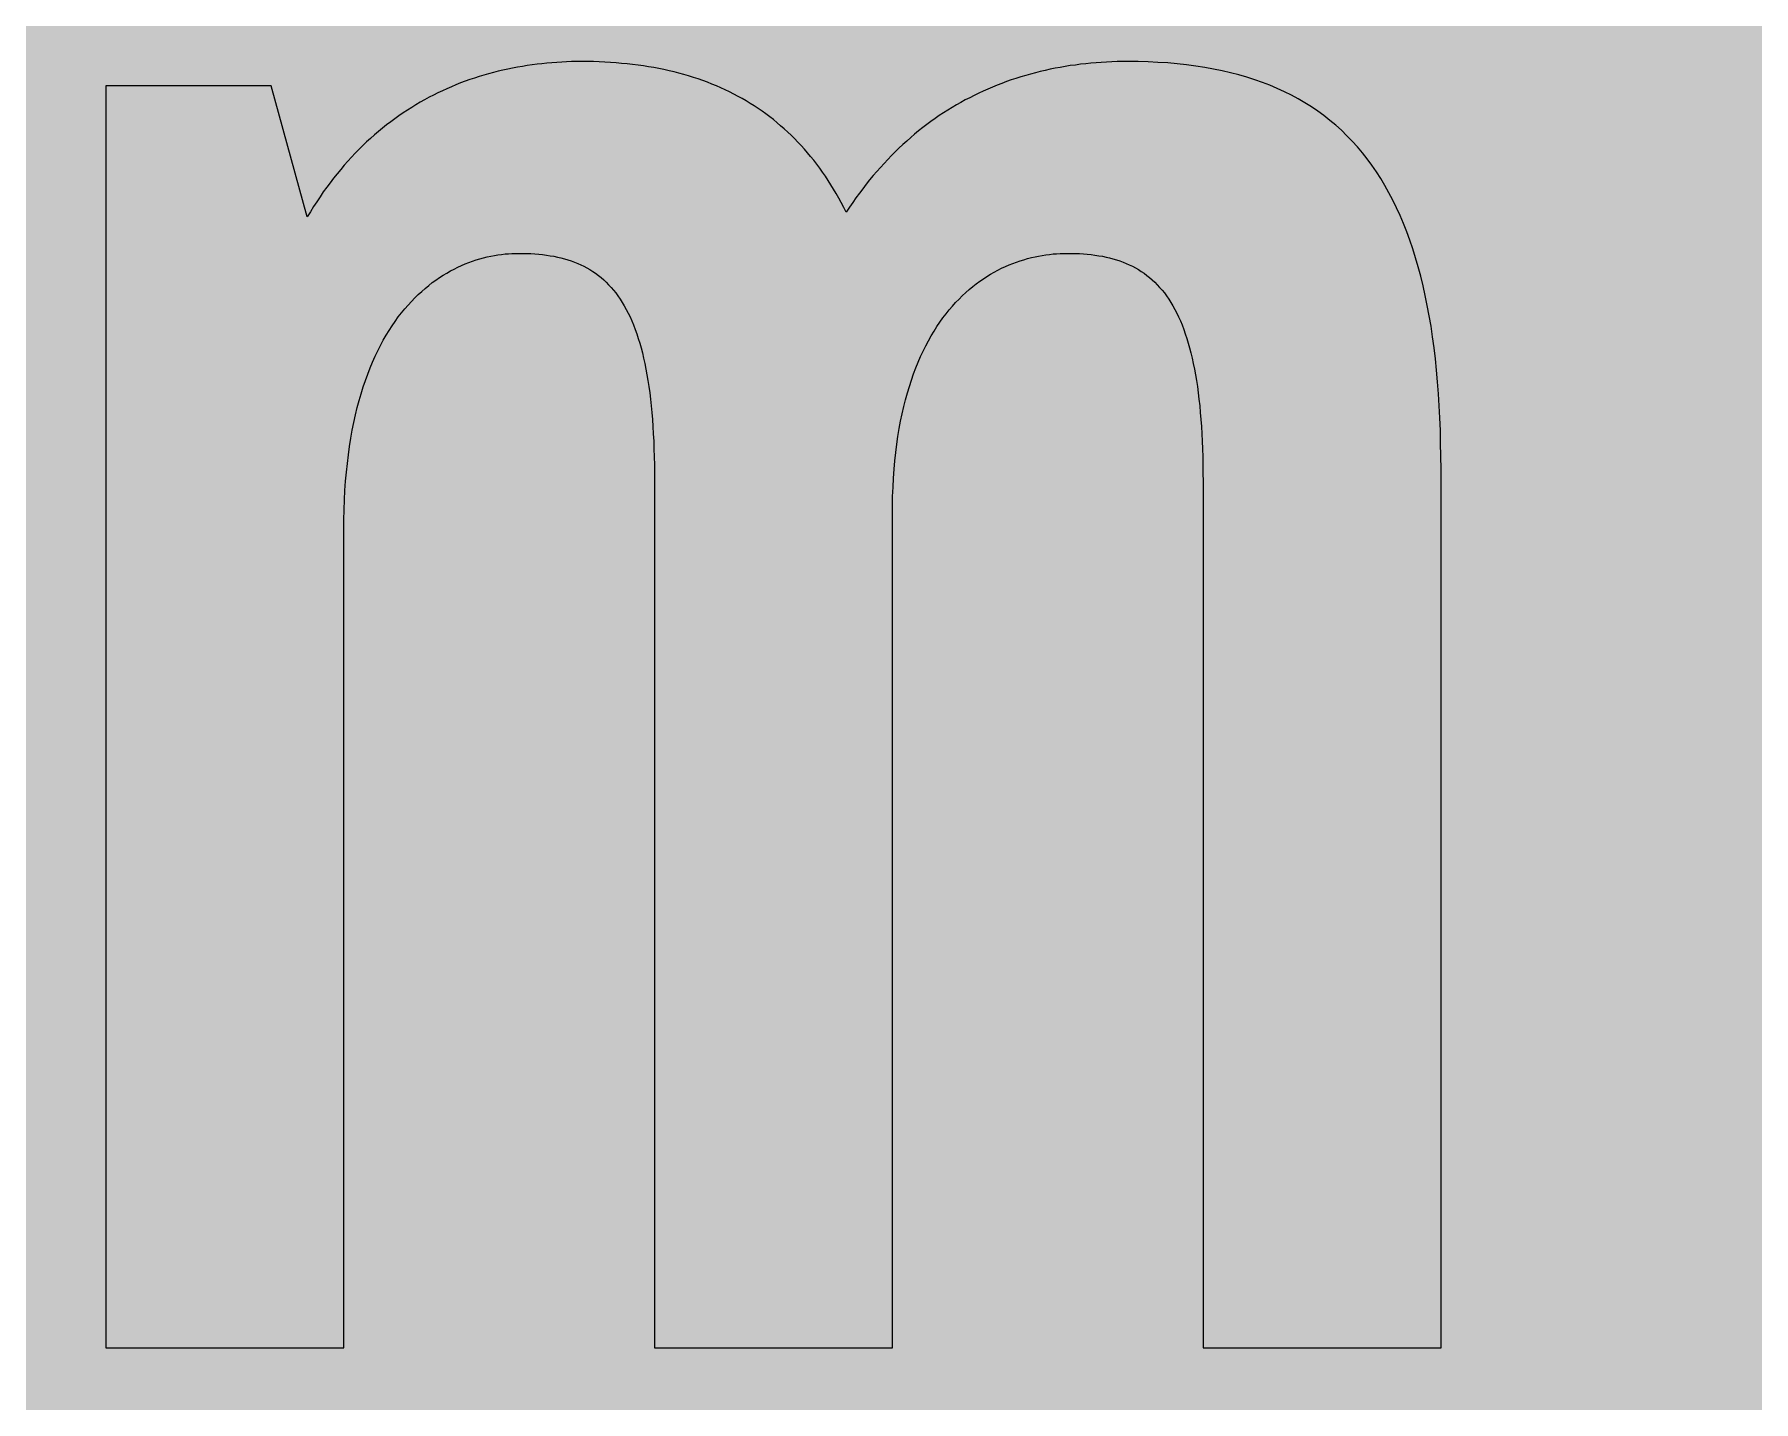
# Model space of a CAD drawing. Header units: millimetres. Extents: x 0 to 423, y 0 to 564.
# Drawn here: x 157.59 to 193.57, y 236.7 to 265.32 of the extents above; entities that cross this region are included whole.
import ezdxf

# ---------------------------------------------------------------- set-up
doc = ezdxf.new("R2010")
doc.units = ezdxf.units.MM

msp = doc.modelspace()

# ---------------------------------------------------------------- hatches: boundary and pattern name
for color, points in [(254, [(21.2189, 0.0537), (20.955, 0.0533), (20.6934, 0.0584), (20.4292, 0.066), (20.1676, 0.0787), (19.906, 0.094), (19.6469, 0.1118), (19.3853, 0.1321), (19.1262, 0.1549), (18.8671, 0.1829), (18.608, 0.2134), (18.349, 0.2464), (18.0924, 0.2845), (17.8359, 0.3251), (17.5793, 0.3683), (17.3253, 0.414), (17.0688, 0.4623), (16.8148, 0.5156), (16.5633, 0.5715), (16.3093, 0.6299), (16.0579, 0.6909), (15.809, 0.7544), (15.56, 0.823), (15.3111, 0.8941), (15.0622, 0.9677), (14.8158, 1.0439), (14.5694, 1.1227), (14.3256, 1.2065), (14.0818, 1.2903), (13.8379, 1.3792), (13.5966, 1.4707), (13.3579, 1.5672), (13.1191, 1.6637), (12.8803, 1.7628), (12.6441, 1.8669), (12.4079, 1.9736), (12.1742, 2.0803), (11.9405, 2.192), (11.7094, 2.3089), (11.4808, 2.4257), (11.2522, 2.5451), (11.0236, 2.6695), (10.7975, 2.794), (10.574, 2.9235), (10.3505, 3.0556), (10.1295, 3.1877), (9.9111, 3.3249), (9.6926, 3.4646), (9.4742, 3.6068), (9.2608, 3.7541), (9.0475, 3.9014), (8.8341, 4.0513), (8.6258, 4.2037), (8.4176, 4.3612), (8.2118, 4.5187), (8.0061, 4.6812), (7.8029, 4.8438), (7.6022, 5.0114), (7.4041, 5.1816), (7.206, 5.3518), (7.0129, 5.527), (6.8174, 5.7048), (6.6269, 5.8826), (6.4389, 6.0655), (6.2509, 6.2509), (6.0655, 6.4389), (5.8852, 6.6269), (5.7048, 6.8174), (5.527, 7.0104), (5.3518, 7.206), (5.1816, 7.4041), (5.0114, 7.6022), (4.8463, 7.8029), (4.6812, 8.0061), (4.5187, 8.2118), (4.3612, 8.4176), (4.2062, 8.6258), (4.0513, 8.8341), (3.9014, 9.0475), (3.7541, 9.2608), (3.6068, 9.4742), (3.4646, 9.6926), (3.3249, 9.9085), (3.1877, 10.1295), (3.0556, 10.3505), (2.9235, 10.574), (2.794, 10.7975), (2.6695, 11.0236), (2.5451, 11.2522), (2.4257, 11.4808), (2.3063, 11.7094), (2.192, 11.9405), (2.0803, 12.1742), (1.971, 12.4079), (1.8669, 12.6441), (1.7628, 12.8803), (1.6637, 13.1191), (1.5646, 13.3579), (1.4707, 13.5966), (1.3792, 13.8379), (1.2903, 14.0818), (1.2065, 14.3256), (1.1227, 14.5694), (1.0439, 14.8158), (0.9652, 15.0622), (0.8915, 15.3111), (0.823, 15.56), (0.7544, 15.809), (0.6883, 16.0604), (0.6274, 16.3119), (0.569, 16.5633), (0.5131, 16.8148), (0.4623, 17.0688), (0.4115, 17.3253), (0.3658, 17.5793), (0.3226, 17.8359), (0.2819, 18.0924), (0.2464, 18.3515), (0.2134, 18.608), (0.1829, 18.8671), (0.1549, 19.1262), (0.1295, 19.3878), (0.1092, 19.6469), (0.0914, 19.9085), (0.0762, 20.1701), (0.066, 20.4318), (0.0584, 20.6934), (0.0533, 20.955), (0.0508, 21.2192), (0.0522, 543.3314), (0.0533, 543.593), (0.0584, 543.8546), (0.066, 544.1188), (0.0762, 544.3804), (0.0914, 544.642), (0.1092, 544.9011), (0.1295, 545.1627), (0.1549, 545.4218), (0.1829, 545.6809), (0.2134, 545.94), (0.2464, 546.1991), (0.2819, 546.4556), (0.3226, 546.7121), (0.3658, 546.9687), (0.4115, 547.2227), (0.4623, 547.4792), (0.5131, 547.7332), (0.569, 547.9847), (0.6274, 548.2387), (0.6883, 548.4876), (0.7544, 548.7391), (0.823, 548.988), (0.8915, 549.2369), (0.9652, 549.4858), (1.0439, 549.7322), (1.1227, 549.9786), (1.2065, 550.2224), (1.2903, 550.4663), (1.3792, 550.7076), (1.4707, 550.9489), (1.5646, 551.1902), (1.6637, 551.4289), (1.7628, 551.6677), (1.8669, 551.9039), (1.971, 552.1401), (2.0803, 552.3738), (2.192, 552.6049), (2.3063, 552.8386), (2.4257, 553.0672), (2.5451, 553.2958), (2.6695, 553.5244), (2.794, 553.7505), (2.9235, 553.974), (3.0556, 554.1975), (3.1877, 554.4185), (3.3249, 554.6369), (3.4646, 554.8554), (3.6068, 555.0738), (3.7541, 555.2872), (3.9014, 555.5005), (4.0513, 555.7114), (4.2062, 555.9222), (4.3612, 556.1305), (4.5187, 556.3362), (4.6812, 556.5419), (4.8463, 556.7451), (5.0114, 556.9458), (5.1816, 557.1439), (5.3518, 557.342), (5.527, 557.5351), (5.7048, 557.7281), (5.8852, 557.9212), (6.0655, 558.1091), (6.2509, 558.2971), (6.4389, 558.4825), (6.6269, 558.6628), (6.8174, 558.8432), (7.0129, 559.021), (7.206, 559.1937), (7.4041, 559.3664), (7.6022, 559.5366), (7.8029, 559.7017), (8.0061, 559.8668), (8.2118, 560.0268), (8.4176, 560.1868), (8.6258, 560.3418), (8.8341, 560.4967), (9.0475, 560.6466), (9.2608, 560.7939), (9.4742, 560.9387), (9.6926, 561.0835), (9.9111, 561.2232), (10.1295, 561.3603), (10.3505, 561.4924), (10.574, 561.6245), (10.7975, 561.754), (11.0236, 561.8785), (11.2522, 562.0029), (11.4808, 562.1223), (11.7094, 562.2392), (11.9405, 562.356), (12.1742, 562.4678), (12.4079, 562.5744), (12.6441, 562.6811), (12.8803, 562.7853), (13.1191, 562.8843), (13.3579, 562.9834), (13.5966, 563.0774), (13.8379, 563.1688), (14.0818, 563.2577), (14.3256, 563.3415), (14.5694, 563.4253), (14.8158, 563.5041), (15.0622, 563.5803), (15.3111, 563.6539), (15.56, 563.7251), (15.809, 563.7936), (16.0579, 563.8571), (16.3093, 563.9206), (16.5633, 563.9791), (16.8148, 564.0349), (17.0688, 564.0857), (17.3253, 564.1365), (17.5793, 564.1823), (17.8359, 564.2254), (18.0924, 564.2635), (18.349, 564.3016), (18.608, 564.3347), (18.8671, 564.3651), (19.1262, 564.3931), (19.3853, 564.4185), (19.6469, 564.4388), (19.906, 564.4566), (20.1676, 564.4718), (20.4292, 564.482), (20.6934, 564.4896), (20.955, 564.4947), (21.2166, 564.4972), (402.2189, 564.4981), (402.4808, 564.4947), (402.7424, 564.4896), (403.0066, 564.482), (403.2682, 564.4718), (403.5298, 564.4566), (403.7889, 564.4388), (404.0505, 564.4185), (404.3096, 564.3931), (404.5687, 564.3651), (404.8277, 564.3347), (405.0868, 564.3016), (405.3434, 564.2635), (405.5999, 564.2254), (405.8564, 564.1823), (406.113, 564.1365), (406.367, 564.0857), (406.621, 564.0349), (406.875, 563.9791), (407.1264, 563.9206), (407.3779, 563.8571), (407.6268, 563.7936), (407.8783, 563.7251), (408.1272, 563.6539), (408.3736, 563.5803), (408.62, 563.5041), (408.8663, 563.4253), (409.1102, 563.3415), (409.354, 563.2577), (409.5979, 563.1688), (409.8392, 563.0774), (410.0805, 562.9834), (410.3192, 562.8843), (410.5554, 562.7853), (410.7942, 562.6811), (411.0279, 562.5744), (411.2616, 562.4678), (411.4952, 562.356), (411.7264, 562.2392), (411.9575, 562.1223), (412.1861, 562.0029), (412.4122, 561.8785), (412.6382, 561.754), (412.8643, 561.6245), (413.0853, 561.4924), (413.3063, 561.3603), (413.5272, 561.2232), (413.7457, 561.0835), (413.9616, 560.9387), (414.1775, 560.7939), (414.3908, 560.6466), (414.6017, 560.4967), (414.8125, 560.3418), (415.0208, 560.1868), (415.2265, 560.0268), (415.4297, 559.8668), (415.6329, 559.7017), (415.8336, 559.5366), (416.0342, 559.3664), (416.2298, 559.1937), (416.4254, 559.021), (416.6184, 558.8432), (416.8089, 558.6628), (416.9994, 558.4825), (417.1848, 558.2971), (417.3703, 558.1091), (417.5531, 557.9212), (417.7335, 557.7281), (417.9087, 557.5351), (418.084, 557.342), (418.2567, 557.1439), (418.4244, 556.9458), (418.592, 556.7451), (418.7546, 556.5419), (418.9171, 556.3362), (419.0746, 556.1305), (419.2321, 555.9222), (419.3845, 555.7114), (419.5369, 555.5005), (419.6842, 555.2872), (419.829, 555.0738), (419.9712, 554.8554), (420.1109, 554.6369), (420.2481, 554.4185), (420.3827, 554.1975), (420.5148, 553.974), (420.6418, 553.7505), (420.7688, 553.5244), (420.8907, 553.2958), (421.0126, 553.0672), (421.1295, 552.8386), (421.2438, 552.6049), (421.3555, 552.3738), (421.4647, 552.1401), (421.5689, 551.9039), (421.673, 551.6677), (421.7746, 551.4289), (421.8711, 551.1902), (421.9651, 550.9489), (422.0566, 550.7076), (422.1455, 550.4663), (422.2318, 550.2224), (422.3131, 549.9786), (422.3918, 549.7322), (422.4706, 549.4858), (422.5442, 549.2369), (422.6128, 548.988), (422.6814, 548.7391), (422.7449, 548.4876), (422.8084, 548.2387), (422.8668, 547.9847), (422.9227, 547.7332), (422.9735, 547.4792), (423.0243, 547.2227), (423.07, 546.9687), (423.1132, 546.7121), (423.1513, 546.4556), (423.1894, 546.1991), (423.2224, 545.94), (423.2529, 545.6809), (423.2808, 545.4218), (423.3037, 545.1627), (423.3266, 544.9011), (423.3443, 544.642), (423.357, 544.3804), (423.3697, 544.1188), (423.3774, 543.8546), (423.3824, 543.593), (423.385, 543.3314), (423.3855, 21.2203), (423.3824, 20.955), (423.3774, 20.6934), (423.3697, 20.4318), (423.357, 20.1701), (423.3443, 19.9085), (423.3266, 19.6469), (423.3037, 19.3878), (423.2808, 19.1262), (423.2529, 18.8671), (423.2224, 18.608), (423.1894, 18.3515), (423.1513, 18.0924), (423.1132, 17.8359), (423.07, 17.5793), (423.0243, 17.3253), (422.9735, 17.0688), (422.9227, 16.8148), (422.8668, 16.5633), (422.8084, 16.3119), (422.7449, 16.0604), (422.6814, 15.809), (422.6128, 15.56), (422.5442, 15.3111), (422.4706, 15.0622), (422.3918, 14.8158), (422.3131, 14.5694), (422.2318, 14.3256), (422.1455, 14.0818), (422.0566, 13.8379), (421.9651, 13.5966), (421.8711, 13.3579), (421.7746, 13.1191), (421.673, 12.8803), (421.5689, 12.6441), (421.4647, 12.4079), (421.3555, 12.1742), (421.2438, 11.9405), (421.1295, 11.7094), (421.0126, 11.4808), (420.8907, 11.2522), (420.7688, 11.0236), (420.6418, 10.7975), (420.5148, 10.574), (420.3827, 10.3505), (420.2481, 10.1295), (420.1109, 9.9085), (419.9712, 9.6926), (419.829, 9.4742), (419.6842, 9.2608), (419.5369, 9.0475), (419.3845, 8.8341), (419.2321, 8.6258), (419.0746, 8.4176), (418.9171, 8.2118), (418.7546, 8.0061), (418.592, 7.8029), (418.4244, 7.6022), (418.2567, 7.4041), (418.084, 7.206), (417.9087, 7.0104), (417.7335, 6.8174), (417.5531, 6.6269), (417.3703, 6.4389), (417.1848, 6.2509), (416.9994, 6.0655), (416.8089, 5.8826), (416.6184, 5.7048), (416.4254, 5.527), (416.2298, 5.3518), (416.0342, 5.1816), (415.8336, 5.0114), (415.6329, 4.8438), (415.4297, 4.6812), (415.2265, 4.5187), (415.0208, 4.3612), (414.8125, 4.2037), (414.6017, 4.0513), (414.3908, 3.9014), (414.1775, 3.7541), (413.9616, 3.6068), (413.7457, 3.4646), (413.5272, 3.3249), (413.3063, 3.1877), (413.0853, 3.0556), (412.8643, 2.9235), (412.6382, 2.794), (412.4122, 2.6695), (412.1861, 2.5451), (411.9575, 2.4257), (411.7264, 2.3089), (411.4952, 2.192), (411.2616, 2.0803), (411.0279, 1.9736), (410.7942, 1.8669), (410.5554, 1.7628), (410.3192, 1.6637), (410.0805, 1.5672), (409.8392, 1.4707), (409.5979, 1.3792), (409.354, 1.2903), (409.1102, 1.2065), (408.8663, 1.1227), (408.62, 1.0439), (408.3736, 0.9677), (408.1272, 0.8941), (407.8783, 0.823), (407.6268, 0.7544), (407.3779, 0.6909), (407.1264, 0.6299), (406.875, 0.5715), (406.621, 0.5156), (406.367, 0.4623), (406.113, 0.414), (405.8564, 0.3683), (405.5999, 0.3251), (405.3434, 0.2845), (405.0868, 0.2464), (404.8277, 0.2134), (404.5687, 0.1829), (404.3096, 0.1549), (404.0505, 0.1321), (403.7889, 0.1118), (403.5298, 0.094), (403.2682, 0.0787), (403.0066, 0.066), (402.7424, 0.0584), (402.4808, 0.0533), (402.2166, 0.0533)]), (254, [(236.4133, 271.6925), (236.4054, 272.7427), (236.3851, 273.7942), (236.3546, 274.8432), (236.3089, 275.8897), (236.2505, 276.9337), (236.1794, 277.9776), (236.0955, 279.019), (235.999, 280.0579), (235.8873, 281.0967), (235.7653, 282.1305), (235.6307, 283.1643), (235.4834, 284.193), (235.3234, 285.2217), (235.1532, 286.2453), (234.9678, 287.2664), (234.7697, 288.2849), (234.5614, 289.3009), (234.3379, 290.3144), (234.1042, 291.3228), (233.8578, 292.3286), (233.6013, 293.3294), (233.3295, 294.3276), (233.0475, 295.3233), (232.7529, 296.3139), (232.4456, 297.3019), (232.1281, 298.2849), (231.7979, 299.2628), (231.455, 300.2382), (231.0994, 301.2084), (230.7336, 302.1736), (230.3577, 303.1338), (229.9665, 304.0913), (229.5652, 305.0413), (229.1537, 305.9887), (228.7295, 306.9311), (228.2952, 307.8658), (227.8482, 308.798), (227.3884, 309.7251), (226.9185, 310.6445), (226.4385, 311.5589), (225.9457, 312.4683), (225.4428, 313.3725), (224.9272, 314.2691), (224.4014, 315.1607), (223.8654, 316.0446), (223.3168, 316.9234), (222.758, 317.7972), (222.1865, 318.6633), (221.6074, 319.5244), (221.0156, 320.3753), (220.411, 321.2236), (219.7989, 322.0618), (219.1741, 322.895), (218.5391, 323.7205), (217.8939, 324.5383), (217.2386, 325.3486), (216.5731, 326.1512), (215.8949, 326.9488), (215.2066, 327.7362), (214.5081, 328.516), (213.802, 329.2881), (213.0831, 330.0527), (212.3542, 330.8096), (211.615, 331.5589), (210.8657, 332.298), (210.1088, 333.027), (209.3443, 333.7458), (208.5721, 334.4545), (207.7923, 335.1505), (207.0024, 335.8388), (206.2074, 336.517), (205.4047, 337.1825), (204.5945, 337.8378), (203.7766, 338.4855), (202.9511, 339.1179), (202.118, 339.7428), (201.2772, 340.3575), (200.4314, 340.9594), (199.578, 341.5513), (198.7194, 342.1329), (197.8533, 342.7019), (196.9795, 343.2607), (196.1007, 343.8093), (195.2168, 344.3453), (194.3252, 344.871), (193.4261, 345.3867), (192.5244, 345.8896), (191.6151, 346.3823), (190.7007, 346.8649), (189.7786, 347.3348), (188.8541, 347.792), (187.9219, 348.2391), (186.9872, 348.676), (186.0448, 349.0976), (185.0974, 349.5116), (184.1475, 349.9129), (183.1899, 350.3016), (182.2298, 350.68), (181.2646, 351.0458), (180.2943, 351.3988), (179.3189, 351.7417), (178.341, 352.0719), (177.358, 352.392), (176.37, 352.6968), (175.3794, 352.9914), (174.3837, 353.2759), (173.3855, 353.5451), (172.3822, 353.8042), (171.3789, 354.0506), (170.368, 354.2843), (169.357, 354.5053), (168.341, 354.7161), (167.3225, 354.9142), (166.2989, 355.0971), (165.2753, 355.2698), (164.2491, 355.4298), (163.2179, 355.5771), (162.1866, 355.7118), (161.1503, 355.8337), (160.114, 355.9429), (159.0751, 356.0394), (158.0337, 356.1232), (156.9898, 356.1944), (155.9433, 356.2528), (154.8968, 356.2985), (153.8478, 356.3315), (152.7962, 356.3518), (151.7447, 356.3569), (150.6931, 356.3518), (149.6441, 356.3315), (148.5951, 356.2985), (147.5461, 356.2528), (146.5021, 356.1944), (145.4582, 356.1232), (144.4168, 356.0394), (143.3779, 355.9429), (142.3416, 355.8337), (141.3053, 355.7118), (140.274, 355.5771), (139.2428, 355.4298), (138.2166, 355.2698), (137.1905, 355.0971), (136.1694, 354.9142), (135.1509, 354.7161), (134.1349, 354.5053), (133.1239, 354.2843), (132.1156, 354.0506), (131.1097, 353.8042), (130.1064, 353.5451), (129.1082, 353.2759), (128.1125, 352.9914), (127.1219, 352.6968), (126.1364, 352.392), (125.1534, 352.0719), (124.173, 351.7417), (123.2002, 351.3988), (122.2299, 351.0458), (121.2621, 350.68), (120.302, 350.3016), (119.347, 349.9129), (118.3945, 349.5116), (117.4471, 349.0976), (116.5073, 348.676), (115.57, 348.2391), (114.6378, 347.792), (113.7133, 347.3348), (112.7912, 346.8649), (111.8768, 346.3823), (110.9675, 345.8896), (110.0658, 345.3867), (109.1667, 344.871), (108.2777, 344.3453), (107.3912, 343.8093), (106.5124, 343.2607), (105.6386, 342.7019), (104.7725, 342.1329), (103.9139, 341.5513), (103.0605, 340.9594), (102.2147, 340.3575), (101.3739, 339.7428), (100.5434, 339.1179), (99.7179, 338.4855), (98.9, 337.8378), (98.0872, 337.1825), (97.2845, 336.517), (96.4895, 335.8388), (95.6996, 335.1505), (94.9198, 334.4545), (94.1476, 333.7458), (93.3831, 333.027), (92.6262, 332.298), (91.8769, 331.5589), (91.1377, 330.8096), (90.4088, 330.0527), (89.6925, 329.2881), (88.9838, 328.516), (88.2853, 327.7362), (87.597, 326.9488), (86.9213, 326.1512), (86.2533, 325.3486), (85.598, 324.5383), (84.9528, 323.7205), (84.3178, 322.895), (83.693, 322.0618), (83.0809, 321.2236), (82.4763, 320.3753), (81.8845, 319.5244), (81.3054, 318.6633), (80.7339, 317.7972), (80.1751, 316.9234), (79.6265, 316.0446), (79.0905, 315.1607), (78.5647, 314.2691), (78.0491, 313.3725), (77.5462, 312.4683), (77.0534, 311.5589), (76.5734, 310.6445), (76.1035, 309.7251), (75.6437, 308.798), (75.1967, 307.8658), (74.7624, 306.9311), (74.3382, 305.9887), (73.9242, 305.0413), (73.5254, 304.0913), (73.1342, 303.1338), (72.7583, 302.1736), (72.3925, 301.2084), (72.0369, 300.2382), (71.694, 299.2628), (71.3638, 298.2849), (71.0463, 297.3019), (70.739, 296.3139), (70.4444, 295.3233), (70.1624, 294.3276), (69.8906, 293.3294), (69.6316, 292.3286), (69.3852, 291.3228), (69.1515, 290.3144), (68.9305, 289.3009), (68.7197, 288.2849), (68.5241, 287.2664), (68.3387, 286.2453), (68.166, 285.2217), (68.006, 284.193), (67.8586, 283.1643), (67.724, 282.1305), (67.6021, 281.0967), (67.4929, 280.0579), (67.3964, 279.019), (67.3125, 277.9776), (67.2414, 276.9337), (67.183, 275.8897), (67.1373, 274.8432), (67.1043, 273.7942), (67.0865, 272.7427), (67.0789, 271.6911), (67.0865, 270.6395), (67.1043, 269.588), (67.1373, 268.539), (67.183, 267.4925), (67.2414, 266.4485), (67.3125, 265.4046), (67.3964, 264.3632), (67.4929, 263.3218), (67.6021, 262.2855), (67.724, 261.2517), (67.8586, 260.2179), (68.006, 259.1892), (68.166, 258.1605), (68.3387, 257.1369), (68.5241, 256.1158), (68.7197, 255.0973), (68.9305, 254.0813), (69.1515, 253.0678), (69.3852, 252.0594), (69.6316, 251.0536), (69.8906, 250.0503), (70.1624, 249.0521), (70.4444, 248.0589), (70.739, 247.0658), (71.0463, 246.0803), (71.3638, 245.0973), (71.694, 244.1169), (72.0369, 243.144), (72.3925, 242.1738), (72.7583, 241.2086), (73.1342, 240.2459), (73.5254, 239.2909), (73.9242, 238.3384), (74.3382, 237.3909), (74.7624, 236.4511), (75.1967, 235.5139), (75.6437, 234.5817), (76.1035, 233.6571), (76.5734, 232.7377), (77.0534, 231.8207), (77.5462, 230.9139), (78.0491, 230.0097), (78.5647, 229.1131), (79.0905, 228.2215), (79.6265, 227.3351), (80.1751, 226.4562), (80.7339, 225.5825), (81.3054, 224.7163), (81.8845, 223.8578), (82.4763, 223.0044), (83.0809, 222.1586), (83.693, 221.3178), (84.3178, 220.4872), (84.9528, 219.6617), (85.598, 218.8439), (86.2533, 218.0336), (86.9213, 217.2284), (87.597, 216.4334), (88.2853, 215.646), (88.9838, 214.8637), (89.6925, 214.0915), (90.4088, 213.327), (91.1377, 212.5701), (91.8769, 211.8233), (92.6262, 211.0842), (93.3831, 210.3552), (94.1476, 209.6364), (94.9198, 208.9277), (95.6996, 208.2292), (96.4895, 207.5409), (97.2845, 206.8652), (98.0872, 206.1972), (98.9, 205.5419), (99.7179, 204.8967), (100.5434, 204.2617), (101.3739, 203.6369), (102.2147, 203.0247), (103.0605, 202.4228), (103.9139, 201.8309), (104.7725, 201.2493), (105.6386, 200.6803), (106.5124, 200.1215), (107.3912, 199.5729), (108.2777, 199.0344), (109.1667, 198.5086), (110.0658, 197.9955), (110.9675, 197.4901), (111.8768, 196.9999), (112.7912, 196.5173), (113.7133, 196.0474), (114.6378, 195.5902), (115.57, 195.1431), (116.5073, 194.7062), (117.4471, 194.2821), (118.3945, 193.8706), (119.347, 193.4693), (120.302, 193.0806), (121.2621, 192.7022), (122.2299, 192.3364), (123.2002, 191.9834), (124.173, 191.6405), (125.1534, 191.3103), (126.1364, 190.9902), (127.1219, 190.6854), (128.1125, 190.3908), (129.1082, 190.1063), (130.1064, 189.8371), (131.1097, 189.578), (132.1156, 189.3316), (133.1239, 189.0979), (134.1349, 188.8769), (135.1509, 188.6661), (136.1694, 188.4705), (137.1905, 188.2851), (138.2166, 188.1124), (139.2428, 187.9524), (140.274, 187.8051), (141.3053, 187.6704), (142.3416, 187.5485), (143.3779, 187.4393), (144.4168, 187.3428), (145.4582, 187.259), (146.5021, 187.1878), (147.5461, 187.1294), (148.5951, 187.0837), (149.6441, 187.0507), (150.6931, 187.0304), (151.7447, 187.0253), (152.7962, 187.0304), (153.8478, 187.0507), (154.8968, 187.0837), (155.9433, 187.1294), (156.9898, 187.1878), (158.0337, 187.259), (159.0751, 187.3428), (160.114, 187.4393), (161.1503, 187.5485), (162.1866, 187.6704), (163.2179, 187.8051), (164.2491, 187.9524), (165.2753, 188.1124), (166.2989, 188.2851), (167.3225, 188.4705), (168.341, 188.6661), (169.357, 188.8769), (170.368, 189.0979), (171.3789, 189.3316), (172.3822, 189.578), (173.3855, 189.8371), (174.3837, 190.1063), (175.3794, 190.3908), (176.37, 190.6854), (177.358, 190.9902), (178.341, 191.3103), (179.3189, 191.6405), (180.2943, 191.9834), (181.2646, 192.3364), (182.2298, 192.7022), (183.1899, 193.0806), (184.1475, 193.4693), (185.0974, 193.8706), (186.0448, 194.2821), (186.9872, 194.7062), (187.9219, 195.1431), (188.8541, 195.5902), (189.7786, 196.0474), (190.7007, 196.5173), (191.6151, 196.9999), (192.5244, 197.4901), (193.4261, 197.9955), (194.3252, 198.5086), (195.2168, 199.0344), (196.1007, 199.5729), (196.9795, 200.1215), (197.8533, 200.6803), (198.7194, 201.2493), (199.578, 201.8309), (200.4314, 202.4228), (201.2772, 203.0247), (202.118, 203.6369), (202.9511, 204.2617), (203.7766, 204.8967), (204.5945, 205.5419), (205.4047, 206.1972), (206.2074, 206.8652), (207.0024, 207.5409), (207.7923, 208.2292), (208.5721, 208.9277), (209.3443, 209.6364), (210.1088, 210.3552), (210.8657, 211.0842), (211.615, 211.8233), (212.3542, 212.5701), (213.0831, 213.327), (213.802, 214.0915), (214.5081, 214.8637), (215.2066, 215.646), (215.8949, 216.4334), (216.5731, 217.2284), (217.2386, 218.0336), (217.8939, 218.8439), (218.5391, 219.6617), (219.1741, 220.4872), (219.7989, 221.3178), (220.411, 222.1586), (221.0156, 223.0044), (221.6074, 223.8578), (222.1865, 224.7163), (222.758, 225.5825), (223.3168, 226.4562), (223.8654, 227.3351), (224.4014, 228.2215), (224.9272, 229.1131), (225.4428, 230.0097), (225.9457, 230.9139), (226.4385, 231.8207), (226.9185, 232.7377), (227.3884, 233.6571), (227.8482, 234.5817), (228.2952, 235.5139), (228.7295, 236.4511), (229.1537, 237.3909), (229.5652, 238.3384), (229.9665, 239.2909), (230.3577, 240.2459), (230.7336, 241.2086), (231.0994, 242.1738), (231.455, 243.144), (231.7979, 244.1169), (232.1281, 245.0973), (232.4456, 246.0803), (232.7529, 247.0658), (233.0475, 248.0589), (233.3295, 249.0521), (233.6013, 250.0503), (233.8578, 251.0536), (234.1042, 252.0594), (234.3379, 253.0678), (234.5614, 254.0813), (234.7697, 255.0973), (234.9678, 256.1158), (235.1532, 257.1369), (235.3234, 258.1605), (235.4834, 259.1892), (235.6307, 260.2179), (235.7653, 261.2517), (235.8873, 262.2855), (235.999, 263.3218), (236.0955, 264.3632), (236.1794, 265.4046), (236.2505, 266.4485), (236.3089, 267.4925), (236.3546, 268.539), (236.3851, 269.588), (236.4054, 270.6395), (236.413, 271.6911)]), (59, [(175.544, 237.8259), (175.544, 255.2496), (175.5445, 255.4503), (175.5496, 255.6485), (175.5572, 255.8415), (175.5673, 256.0295), (175.58, 256.2149), (175.5978, 256.3927), (175.6156, 256.5679), (175.6385, 256.7381), (175.6613, 256.9032), (175.6893, 257.0658), (175.7172, 257.2233), (175.7502, 257.3757), (175.7832, 257.5255), (175.8213, 257.6703), (175.8594, 257.8125), (175.9001, 257.9472), (175.9433, 258.0818), (175.989, 258.2113), (176.0347, 258.3358), (176.083, 258.4552), (176.1338, 258.5745), (176.1871, 258.6863), (176.243, 258.7981), (176.2989, 258.9047), (176.3547, 259.0063), (176.4157, 259.1054), (176.4767, 259.2019), (176.5376, 259.2934), (176.6011, 259.3823), (176.6672, 259.4686), (176.7332, 259.5499), (176.7992, 259.6286), (176.8678, 259.7048), (176.9389, 259.7785), (177.0075, 259.8471), (177.0786, 259.9131), (177.1523, 259.9766), (177.226, 260.0376), (177.2996, 260.096), (177.3733, 260.1493), (177.4495, 260.2027), (177.5231, 260.2509), (177.5993, 260.2992), (177.6755, 260.3424), (177.7543, 260.383), (177.8305, 260.4211), (177.9092, 260.4567), (177.9854, 260.4922), (178.0642, 260.5227), (178.1404, 260.5507), (178.2191, 260.5786), (178.2978, 260.6015), (178.374, 260.6243), (178.4528, 260.6446), (178.529, 260.6624), (178.6052, 260.6777), (178.6814, 260.6904), (178.7576, 260.7031), (178.8338, 260.7132), (178.9074, 260.7208), (178.9811, 260.7259), (179.0548, 260.731), (179.1284, 260.7335), (179.1995, 260.7335), (179.2884, 260.7335), (179.3748, 260.731), (179.4586, 260.7285), (179.5424, 260.7234), (179.6237, 260.7158), (179.705, 260.7081), (179.7837, 260.698), (179.8625, 260.6853), (179.9387, 260.6726), (180.0149, 260.6573), (180.0885, 260.6396), (180.1597, 260.6192), (180.2333, 260.5989), (180.3019, 260.5761), (180.3705, 260.5507), (180.4391, 260.5253), (180.5026, 260.4948), (180.5686, 260.4643), (180.6321, 260.4313), (180.6931, 260.3932), (180.754, 260.3551), (180.8124, 260.317), (180.8709, 260.2738), (180.9267, 260.2281), (180.9826, 260.1798), (181.036, 260.1316), (181.0868, 260.0782), (181.1376, 260.0223), (181.1884, 259.9665), (181.2366, 259.9055), (181.2823, 259.842), (181.3281, 259.776), (181.3712, 259.7074), (181.4144, 259.6363), (181.4551, 259.5601), (181.4957, 259.4839), (181.5338, 259.4026), (181.5719, 259.3213), (181.6075, 259.2349), (181.6405, 259.1435), (181.6735, 259.0521), (181.7065, 258.9555), (181.7345, 258.8565), (181.7649, 258.7549), (181.7929, 258.6507), (181.8183, 258.5415), (181.8411, 258.4298), (181.8665, 258.3129), (181.8869, 258.1935), (181.9072, 258.0716), (181.9275, 257.9446), (181.9453, 257.8151), (181.9605, 257.6805), (181.9758, 257.5433), (181.9885, 257.4036), (182.0012, 257.2588), (182.0113, 257.109), (182.0215, 256.9566), (182.0291, 256.8016), (182.0342, 256.6416), (182.0393, 256.4765), (182.0418, 256.3089), (182.0443, 256.1361), (182.0469, 255.9583), (182.0471, 237.8259), (187.0258, 237.8259), (187.0258, 256.2144), (187.0227, 256.4892), (187.0177, 256.761), (187.0126, 257.0277), (187.0024, 257.2893), (186.9897, 257.5458), (186.9719, 257.7973), (186.9542, 258.0437), (186.9313, 258.2875), (186.9084, 258.5237), (186.8805, 258.7574), (186.85, 258.986), (186.817, 259.2095), (186.7789, 259.428), (186.7383, 259.6413), (186.6976, 259.8496), (186.6494, 260.0554), (186.6011, 260.2535), (186.5503, 260.4491), (186.4944, 260.6396), (186.436, 260.8275), (186.375, 261.0079), (186.309, 261.1857), (186.2404, 261.3584), (186.1693, 261.526), (186.0956, 261.6886), (186.0169, 261.8486), (185.9356, 262.0035), (185.8518, 262.1534), (185.7629, 262.2982), (185.674, 262.4404), (185.5775, 262.5776), (185.481, 262.7097), (185.3794, 262.8392), (185.2752, 262.9611), (185.166, 263.0805), (185.0568, 263.1973), (184.9399, 263.3091), (184.8231, 263.4158), (184.7012, 263.5174), (184.5767, 263.6164), (184.4472, 263.7104), (184.3151, 263.7993), (184.1779, 263.8857), (184.0382, 263.967), (183.896, 264.0432), (183.7487, 264.1168), (183.5988, 264.1854), (183.4439, 264.2514), (183.2864, 264.3124), (183.1264, 264.3683), (182.9613, 264.4216), (182.7911, 264.4699), (182.6184, 264.5156), (182.4431, 264.5562), (182.2628, 264.5918), (182.0799, 264.6248), (181.8919, 264.6553), (181.7014, 264.6807), (181.5059, 264.701), (181.3052, 264.7188), (181.102, 264.7315), (180.8963, 264.7417), (180.6854, 264.7467), (180.4695, 264.7493), (180.3578, 264.7467), (180.2486, 264.7467), (180.1368, 264.7417), (180.0276, 264.7366), (179.9158, 264.7315), (179.8066, 264.7239), (179.6974, 264.7137), (179.5907, 264.7036), (179.4815, 264.6909), (179.3748, 264.6756), (179.2681, 264.6629), (179.1614, 264.6451), (179.0573, 264.6274), (178.9506, 264.607), (178.8465, 264.5867), (178.7423, 264.5639), (178.6382, 264.5385), (178.5366, 264.5131), (178.435, 264.4877), (178.3334, 264.4572), (178.2318, 264.4267), (178.1302, 264.3962), (178.0311, 264.3632), (177.9321, 264.3276), (177.833, 264.2921), (177.7365, 264.254), (177.6374, 264.2133), (177.5409, 264.1727), (177.4469, 264.1295), (177.3504, 264.0863), (177.2564, 264.0406), (177.1625, 263.9924), (177.0685, 263.9441), (176.977, 263.8933), (176.8856, 263.84), (176.7942, 263.7866), (176.7027, 263.7307), (176.6138, 263.6749), (176.5249, 263.6164), (176.4386, 263.5555), (176.3497, 263.492), (176.2633, 263.4285), (176.1795, 263.365), (176.0931, 263.2964), (176.0093, 263.2278), (175.928, 263.1567), (175.8442, 263.0856), (175.7629, 263.0119), (175.6816, 262.9357), (175.6029, 262.8595), (175.5242, 262.7808), (175.4454, 262.6995), (175.3692, 262.6182), (175.293, 262.5344), (175.2168, 262.448), (175.1406, 262.3617), (175.067, 262.2728), (174.9958, 262.1813), (174.9222, 262.0874), (174.8536, 261.9934), (174.7825, 261.8969), (174.7139, 261.8003), (174.6453, 261.6987), (174.5793, 261.5971), (174.5285, 261.6962), (174.4751, 261.7953), (174.4243, 261.8918), (174.3685, 261.9858), (174.3151, 262.0772), (174.2592, 262.1686), (174.2008, 262.2575), (174.1424, 262.3464), (174.084, 262.4328), (174.023, 262.5166), (173.9595, 262.6004), (173.8986, 262.6817), (173.8325, 262.7605), (173.769, 262.8392), (173.703, 262.9154), (173.6344, 262.9916), (173.5658, 263.0627), (173.4972, 263.1364), (173.4261, 263.205), (173.3525, 263.2735), (173.2813, 263.3421), (173.2051, 263.4056), (173.1315, 263.4691), (173.0527, 263.5326), (172.9765, 263.5936), (172.8978, 263.652), (172.8165, 263.7104), (172.7352, 263.7663), (172.654, 263.8196), (172.5701, 263.873), (172.4863, 263.9238), (172.4, 263.9746), (172.3136, 264.0203), (172.2247, 264.0686), (172.1358, 264.1117), (172.0444, 264.1575), (171.9529, 264.1981), (171.8615, 264.2387), (171.7675, 264.2768), (171.6735, 264.3149), (171.577, 264.3505), (171.4779, 264.3835), (171.3814, 264.4165), (171.2798, 264.447), (171.1808, 264.4775), (171.0766, 264.5054), (170.975, 264.5308), (170.8709, 264.5562), (170.7642, 264.5791), (170.6575, 264.602), (170.5508, 264.6223), (170.4416, 264.6401), (170.3324, 264.6578), (170.2206, 264.6731), (170.1063, 264.6883), (169.9946, 264.701), (169.8777, 264.7112), (169.7634, 264.7213), (169.6466, 264.729), (169.5272, 264.7366), (169.4078, 264.7417), (169.2859, 264.7467), (169.164, 264.7467), (169.0421, 264.7493), (168.9379, 264.7467), (168.8313, 264.7467), (168.7271, 264.7417), (168.623, 264.7366), (168.5188, 264.7315), (168.4147, 264.7239), (168.3131, 264.7163), (168.209, 264.7036), (168.1074, 264.6934), (168.0032, 264.6807), (167.9016, 264.6655), (167.8, 264.6477), (167.6984, 264.6299), (167.5968, 264.6121), (167.4952, 264.5918), (167.3936, 264.5689), (167.2946, 264.5461), (167.193, 264.5207), (167.0939, 264.4927), (166.9948, 264.4648), (166.8958, 264.4343), (166.7993, 264.4038), (166.7002, 264.3708), (166.6037, 264.3353), (166.5072, 264.2997), (166.4106, 264.2616), (166.3167, 264.221), (166.2201, 264.1803), (166.1262, 264.1371), (166.0322, 264.094), (165.9382, 264.0457), (165.8468, 264), (165.7553, 263.9492), (165.6639, 263.8984), (165.5724, 263.845), (165.4835, 263.7892), (165.3946, 263.7333), (165.3057, 263.6749), (165.2168, 263.6139), (165.1305, 263.5529), (165.0441, 263.4894), (164.9578, 263.4234), (164.8739, 263.3548), (164.7901, 263.2862), (164.7063, 263.2151), (164.6225, 263.1415), (164.5412, 263.0678), (164.4625, 262.9916), (164.3812, 262.9129), (164.3024, 262.8316), (164.2237, 262.7478), (164.1475, 262.6639), (164.0713, 262.5776), (163.9976, 262.4887), (163.9214, 262.3998), (163.8478, 262.3083), (163.7767, 262.2118), (163.7055, 262.1178), (163.6344, 262.0188), (163.5658, 261.9172), (163.4973, 261.8156), (163.4312, 261.7114), (163.3652, 261.6048), (163.2991, 261.4955), (162.5395, 264.2411), (159.0848, 264.2411), (159.0848, 237.8259), (164.0639, 237.8259), (164.0639, 254.9451), (164.0637, 255.1582), (164.0688, 255.3665), (164.0764, 255.5723), (164.0865, 255.7704), (164.1018, 255.966), (164.117, 256.1539), (164.1373, 256.3393), (164.1602, 256.5197), (164.1831, 256.6949), (164.211, 256.8651), (164.2415, 257.0328), (164.2745, 257.1953), (164.3075, 257.3528), (164.3456, 257.5052), (164.3863, 257.6551), (164.4269, 257.7973), (164.4701, 257.9395), (164.5158, 258.0742), (164.5641, 258.2062), (164.6149, 258.3358), (164.6657, 258.4577), (164.719, 258.5796), (164.7749, 258.6939), (164.8308, 258.8082), (164.8892, 258.9149), (164.9501, 259.019), (165.0111, 259.1206), (165.0746, 259.2172), (165.1381, 259.3111), (165.2041, 259.4026), (165.2702, 259.4889), (165.3388, 259.5728), (165.4073, 259.6515), (165.4785, 259.7277), (165.5496, 259.8014), (165.6207, 259.8725), (165.6944, 259.9385), (165.7655, 260.002), (165.8417, 260.063), (165.9153, 260.1214), (165.9915, 260.1747), (166.0652, 260.2281), (166.1414, 260.2763), (166.2176, 260.3221), (166.2963, 260.3652), (166.3725, 260.4059), (166.4487, 260.444), (166.5275, 260.4795), (166.6037, 260.5126), (166.6824, 260.543), (166.7586, 260.571), (166.8348, 260.5964), (166.911, 260.6192), (166.9872, 260.6396), (167.0634, 260.6599), (167.1396, 260.6751), (167.2158, 260.6904), (167.2895, 260.7005), (167.3631, 260.7107), (167.4368, 260.7208), (167.5079, 260.7259), (167.579, 260.731), (167.6502, 260.7335), (167.7187, 260.7335), (167.8076, 260.7335), (167.894, 260.731), (167.9778, 260.7285), (168.0616, 260.7234), (168.1429, 260.7158), (168.2242, 260.7081), (168.3029, 260.698), (168.3817, 260.6853), (168.4579, 260.6726), (168.5341, 260.6573), (168.6077, 260.6396), (168.6814, 260.6192), (168.7525, 260.5989), (168.8211, 260.5761), (168.8897, 260.5507), (168.9583, 260.5253), (169.0243, 260.4948), (169.0878, 260.4643), (169.1513, 260.4313), (169.2123, 260.3932), (169.2732, 260.3551), (169.3316, 260.317), (169.3901, 260.2738), (169.4459, 260.2281), (169.5018, 260.1798), (169.5552, 260.1316), (169.606, 260.0782), (169.6568, 260.0223), (169.7076, 259.9665), (169.7558, 259.9055), (169.8015, 259.842), (169.8473, 259.776), (169.8904, 259.7074), (169.9336, 259.6363), (169.9743, 259.5601), (170.0149, 259.4839), (170.053, 259.4026), (170.0911, 259.3213), (170.1267, 259.2349), (170.1597, 259.1435), (170.1927, 259.0521), (170.2257, 258.9555), (170.2562, 258.8565), (170.2841, 258.7549), (170.3121, 258.6507), (170.3375, 258.5415), (170.3629, 258.4298), (170.3857, 258.3129), (170.4061, 258.1935), (170.4264, 258.0716), (170.4467, 257.9446), (170.4645, 257.8151), (170.4797, 257.6805), (170.495, 257.5433), (170.5077, 257.4036), (170.5204, 257.2588), (170.5305, 257.109), (170.5407, 256.9566), (170.5483, 256.8016), (170.5534, 256.6416), (170.5585, 256.4765), (170.5635, 256.3089), (170.5635, 256.1361), (170.5661, 255.9583), (170.5666, 237.8259)])]:
    msp.add_hatch(color=color).paths.add_polyline_path(points)

# ---------------------------------------------------------------- linework, layer by layer
at = {"color": 59}
msp.add_lwpolyline([(175.544, 237.8259), (175.544, 255.2496), (175.5445, 255.4503), (175.5496, 255.6485), (175.5572, 255.8415), (175.5673, 256.0295), (175.58, 256.2149), (175.5978, 256.3927), (175.6156, 256.5679), (175.6385, 256.7381), (175.6613, 256.9032), (175.6893, 257.0658), (175.7172, 257.2233), (175.7502, 257.3757), (175.7832, 257.5255), (175.8213, 257.6703), (175.8594, 257.8125), (175.9001, 257.9472), (175.9433, 258.0818), (175.989, 258.2113), (176.0347, 258.3358), (176.083, 258.4552), (176.1338, 258.5745), (176.1871, 258.6863), (176.243, 258.7981), (176.2989, 258.9047), (176.3547, 259.0063), (176.4157, 259.1054), (176.4767, 259.2019), (176.5376, 259.2934), (176.6011, 259.3823), (176.6672, 259.4686), (176.7332, 259.5499), (176.7992, 259.6286), (176.8678, 259.7048), (176.9389, 259.7785), (177.0075, 259.8471), (177.0786, 259.9131), (177.1523, 259.9766), (177.226, 260.0376), (177.2996, 260.096), (177.3733, 260.1493), (177.4495, 260.2027), (177.5231, 260.2509), (177.5993, 260.2992), (177.6755, 260.3424), (177.7543, 260.383), (177.8305, 260.4211), (177.9092, 260.4567), (177.9854, 260.4922), (178.0642, 260.5227), (178.1404, 260.5507), (178.2191, 260.5786), (178.2978, 260.6015), (178.374, 260.6243), (178.4528, 260.6446), (178.529, 260.6624), (178.6052, 260.6777), (178.6814, 260.6904), (178.7576, 260.7031), (178.8338, 260.7132), (178.9074, 260.7208), (178.9811, 260.7259), (179.0548, 260.731), (179.1284, 260.7335), (179.1995, 260.7335), (179.2884, 260.7335), (179.3748, 260.731), (179.4586, 260.7285), (179.5424, 260.7234), (179.6237, 260.7158), (179.705, 260.7081), (179.7837, 260.698), (179.8625, 260.6853), (179.9387, 260.6726), (180.0149, 260.6573), (180.0885, 260.6396), (180.1597, 260.6192), (180.2333, 260.5989), (180.3019, 260.5761), (180.3705, 260.5507), (180.4391, 260.5253), (180.5026, 260.4948), (180.5686, 260.4643), (180.6321, 260.4313), (180.6931, 260.3932), (180.754, 260.3551), (180.8124, 260.317), (180.8709, 260.2738), (180.9267, 260.2281), (180.9826, 260.1798), (181.036, 260.1316), (181.0868, 260.0782), (181.1376, 260.0223), (181.1884, 259.9665), (181.2366, 259.9055), (181.2823, 259.842), (181.3281, 259.776), (181.3712, 259.7074), (181.4144, 259.6363), (181.4551, 259.5601), (181.4957, 259.4839), (181.5338, 259.4026), (181.5719, 259.3213), (181.6075, 259.2349), (181.6405, 259.1435), (181.6735, 259.0521), (181.7065, 258.9555), (181.7345, 258.8565), (181.7649, 258.7549), (181.7929, 258.6507), (181.8183, 258.5415), (181.8411, 258.4298), (181.8665, 258.3129), (181.8869, 258.1935), (181.9072, 258.0716), (181.9275, 257.9446), (181.9453, 257.8151), (181.9605, 257.6805), (181.9758, 257.5433), (181.9885, 257.4036), (182.0012, 257.2588), (182.0113, 257.109), (182.0215, 256.9566), (182.0291, 256.8016), (182.0342, 256.6416), (182.0393, 256.4765), (182.0418, 256.3089), (182.0443, 256.1361), (182.0469, 255.9583), (182.0471, 237.8259), (187.0258, 237.8259), (187.0258, 256.2144), (187.0227, 256.4892), (187.0177, 256.761), (187.0126, 257.0277), (187.0024, 257.2893), (186.9897, 257.5458), (186.9719, 257.7973), (186.9542, 258.0437), (186.9313, 258.2875), (186.9084, 258.5237), (186.8805, 258.7574), (186.85, 258.986), (186.817, 259.2095), (186.7789, 259.428), (186.7383, 259.6413), (186.6976, 259.8496), (186.6494, 260.0554), (186.6011, 260.2535), (186.5503, 260.4491), (186.4944, 260.6396), (186.436, 260.8275), (186.375, 261.0079), (186.309, 261.1857), (186.2404, 261.3584), (186.1693, 261.526), (186.0956, 261.6886), (186.0169, 261.8486), (185.9356, 262.0035), (185.8518, 262.1534), (185.7629, 262.2982), (185.674, 262.4404), (185.5775, 262.5776), (185.481, 262.7097), (185.3794, 262.8392), (185.2752, 262.9611), (185.166, 263.0805), (185.0568, 263.1973), (184.9399, 263.3091), (184.8231, 263.4158), (184.7012, 263.5174), (184.5767, 263.6164), (184.4472, 263.7104), (184.3151, 263.7993), (184.1779, 263.8857), (184.0382, 263.967), (183.896, 264.0432), (183.7487, 264.1168), (183.5988, 264.1854), (183.4439, 264.2514), (183.2864, 264.3124), (183.1264, 264.3683), (182.9613, 264.4216), (182.7911, 264.4699), (182.6184, 264.5156), (182.4431, 264.5562), (182.2628, 264.5918), (182.0799, 264.6248), (181.8919, 264.6553), (181.7014, 264.6807), (181.5059, 264.701), (181.3052, 264.7188), (181.102, 264.7315), (180.8963, 264.7417), (180.6854, 264.7467), (180.4695, 264.7493), (180.3578, 264.7467), (180.2486, 264.7467), (180.1368, 264.7417), (180.0276, 264.7366), (179.9158, 264.7315), (179.8066, 264.7239), (179.6974, 264.7137), (179.5907, 264.7036), (179.4815, 264.6909), (179.3748, 264.6756), (179.2681, 264.6629), (179.1614, 264.6451), (179.0573, 264.6274), (178.9506, 264.607), (178.8465, 264.5867), (178.7423, 264.5639), (178.6382, 264.5385), (178.5366, 264.5131), (178.435, 264.4877), (178.3334, 264.4572), (178.2318, 264.4267), (178.1302, 264.3962), (178.0311, 264.3632), (177.9321, 264.3276), (177.833, 264.2921), (177.7365, 264.254), (177.6374, 264.2133), (177.5409, 264.1727), (177.4469, 264.1295), (177.3504, 264.0863), (177.2564, 264.0406), (177.1625, 263.9924), (177.0685, 263.9441), (176.977, 263.8933), (176.8856, 263.84), (176.7942, 263.7866), (176.7027, 263.7307), (176.6138, 263.6749), (176.5249, 263.6164), (176.4386, 263.5555), (176.3497, 263.492), (176.2633, 263.4285), (176.1795, 263.365), (176.0931, 263.2964), (176.0093, 263.2278), (175.928, 263.1567), (175.8442, 263.0856), (175.7629, 263.0119), (175.6816, 262.9357), (175.6029, 262.8595), (175.5242, 262.7808), (175.4454, 262.6995), (175.3692, 262.6182), (175.293, 262.5344), (175.2168, 262.448), (175.1406, 262.3617), (175.067, 262.2728), (174.9958, 262.1813), (174.9222, 262.0874), (174.8536, 261.9934), (174.7825, 261.8969), (174.7139, 261.8003), (174.6453, 261.6987), (174.5793, 261.5971), (174.5285, 261.6962), (174.4751, 261.7953), (174.4243, 261.8918), (174.3685, 261.9858), (174.3151, 262.0772), (174.2592, 262.1686), (174.2008, 262.2575), (174.1424, 262.3464), (174.084, 262.4328), (174.023, 262.5166), (173.9595, 262.6004), (173.8986, 262.6817), (173.8325, 262.7605), (173.769, 262.8392), (173.703, 262.9154), (173.6344, 262.9916), (173.5658, 263.0627), (173.4972, 263.1364), (173.4261, 263.205), (173.3525, 263.2735), (173.2813, 263.3421), (173.2051, 263.4056), (173.1315, 263.4691), (173.0527, 263.5326), (172.9765, 263.5936), (172.8978, 263.652), (172.8165, 263.7104), (172.7352, 263.7663), (172.654, 263.8196), (172.5701, 263.873), (172.4863, 263.9238), (172.4, 263.9746), (172.3136, 264.0203), (172.2247, 264.0686), (172.1358, 264.1117), (172.0444, 264.1575), (171.9529, 264.1981), (171.8615, 264.2387), (171.7675, 264.2768), (171.6735, 264.3149), (171.577, 264.3505), (171.4779, 264.3835), (171.3814, 264.4165), (171.2798, 264.447), (171.1808, 264.4775), (171.0766, 264.5054), (170.975, 264.5308), (170.8709, 264.5562), (170.7642, 264.5791), (170.6575, 264.602), (170.5508, 264.6223), (170.4416, 264.6401), (170.3324, 264.6578), (170.2206, 264.6731), (170.1063, 264.6883), (169.9946, 264.701), (169.8777, 264.7112), (169.7634, 264.7213), (169.6466, 264.729), (169.5272, 264.7366), (169.4078, 264.7417), (169.2859, 264.7467), (169.164, 264.7467), (169.0421, 264.7493), (168.9379, 264.7467), (168.8313, 264.7467), (168.7271, 264.7417), (168.623, 264.7366), (168.5188, 264.7315), (168.4147, 264.7239), (168.3131, 264.7163), (168.209, 264.7036), (168.1074, 264.6934), (168.0032, 264.6807), (167.9016, 264.6655), (167.8, 264.6477), (167.6984, 264.6299), (167.5968, 264.6121), (167.4952, 264.5918), (167.3936, 264.5689), (167.2946, 264.5461), (167.193, 264.5207), (167.0939, 264.4927), (166.9948, 264.4648), (166.8958, 264.4343), (166.7993, 264.4038), (166.7002, 264.3708), (166.6037, 264.3353), (166.5072, 264.2997), (166.4106, 264.2616), (166.3167, 264.221), (166.2201, 264.1803), (166.1262, 264.1371), (166.0322, 264.094), (165.9382, 264.0457), (165.8468, 264), (165.7553, 263.9492), (165.6639, 263.8984), (165.5724, 263.845), (165.4835, 263.7892), (165.3946, 263.7333), (165.3057, 263.6749), (165.2168, 263.6139), (165.1305, 263.5529), (165.0441, 263.4894), (164.9578, 263.4234), (164.8739, 263.3548), (164.7901, 263.2862), (164.7063, 263.2151), (164.6225, 263.1415), (164.5412, 263.0678), (164.4625, 262.9916), (164.3812, 262.9129), (164.3024, 262.8316), (164.2237, 262.7478), (164.1475, 262.6639), (164.0713, 262.5776), (163.9976, 262.4887), (163.9214, 262.3998), (163.8478, 262.3083), (163.7767, 262.2118), (163.7055, 262.1178), (163.6344, 262.0188), (163.5658, 261.9172), (163.4973, 261.8156), (163.4312, 261.7114), (163.3652, 261.6048), (163.2991, 261.4955), (162.5395, 264.2411), (159.0848, 264.2411), (159.0848, 237.8259), (164.0639, 237.8259), (164.0639, 254.9451), (164.0637, 255.1582), (164.0688, 255.3665), (164.0764, 255.5723), (164.0865, 255.7704), (164.1018, 255.966), (164.117, 256.1539), (164.1373, 256.3393), (164.1602, 256.5197), (164.1831, 256.6949), (164.211, 256.8651), (164.2415, 257.0328), (164.2745, 257.1953), (164.3075, 257.3528), (164.3456, 257.5052), (164.3863, 257.6551), (164.4269, 257.7973), (164.4701, 257.9395), (164.5158, 258.0742), (164.5641, 258.2062), (164.6149, 258.3358), (164.6657, 258.4577), (164.719, 258.5796), (164.7749, 258.6939), (164.8308, 258.8082), (164.8892, 258.9149), (164.9501, 259.019), (165.0111, 259.1206), (165.0746, 259.2172), (165.1381, 259.3111), (165.2041, 259.4026), (165.2702, 259.4889), (165.3388, 259.5728), (165.4073, 259.6515), (165.4785, 259.7277), (165.5496, 259.8014), (165.6207, 259.8725), (165.6944, 259.9385), (165.7655, 260.002), (165.8417, 260.063), (165.9153, 260.1214), (165.9915, 260.1747), (166.0652, 260.2281), (166.1414, 260.2763), (166.2176, 260.3221), (166.2963, 260.3652), (166.3725, 260.4059), (166.4487, 260.444), (166.5275, 260.4795), (166.6037, 260.5126), (166.6824, 260.543), (166.7586, 260.571), (166.8348, 260.5964), (166.911, 260.6192), (166.9872, 260.6396), (167.0634, 260.6599), (167.1396, 260.6751), (167.2158, 260.6904), (167.2895, 260.7005), (167.3631, 260.7107), (167.4368, 260.7208), (167.5079, 260.7259), (167.579, 260.731), (167.6502, 260.7335), (167.7187, 260.7335), (167.8076, 260.7335), (167.894, 260.731), (167.9778, 260.7285), (168.0616, 260.7234), (168.1429, 260.7158), (168.2242, 260.7081), (168.3029, 260.698), (168.3817, 260.6853), (168.4579, 260.6726), (168.5341, 260.6573), (168.6077, 260.6396), (168.6814, 260.6192), (168.7525, 260.5989), (168.8211, 260.5761), (168.8897, 260.5507), (168.9583, 260.5253), (169.0243, 260.4948), (169.0878, 260.4643), (169.1513, 260.4313), (169.2123, 260.3932), (169.2732, 260.3551), (169.3316, 260.317), (169.3901, 260.2738), (169.4459, 260.2281), (169.5018, 260.1798), (169.5552, 260.1316), (169.606, 260.0782), (169.6568, 260.0223), (169.7076, 259.9665), (169.7558, 259.9055), (169.8015, 259.842), (169.8473, 259.776), (169.8904, 259.7074), (169.9336, 259.6363), (169.9743, 259.5601), (170.0149, 259.4839), (170.053, 259.4026), (170.0911, 259.3213), (170.1267, 259.2349), (170.1597, 259.1435), (170.1927, 259.0521), (170.2257, 258.9555), (170.2562, 258.8565), (170.2841, 258.7549), (170.3121, 258.6507), (170.3375, 258.5415), (170.3629, 258.4298), (170.3857, 258.3129), (170.4061, 258.1935), (170.4264, 258.0716), (170.4467, 257.9446), (170.4645, 257.8151), (170.4797, 257.6805), (170.495, 257.5433), (170.5077, 257.4036), (170.5204, 257.2588), (170.5305, 257.109), (170.5407, 256.9566), (170.5483, 256.8016), (170.5534, 256.6416), (170.5585, 256.4765), (170.5635, 256.3089), (170.5635, 256.1361), (170.5661, 255.9583), (170.5666, 237.8259), (175.544, 237.8259)], dxfattribs=at)

doc.saveas('drawing.dxf')
